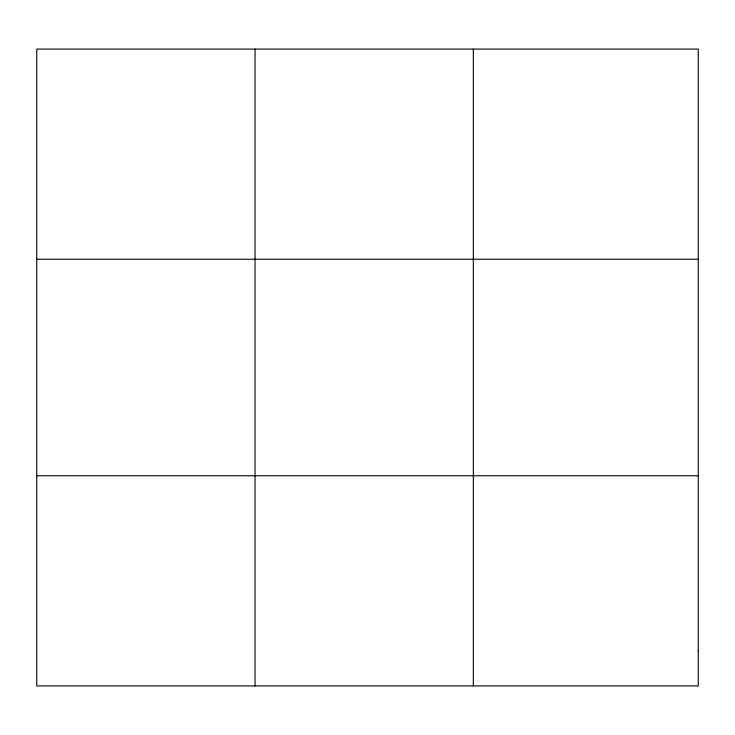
<?xml version="1.0" encoding="UTF-8"?>
<svg xmlns="http://www.w3.org/2000/svg" width="735" height="735" viewBox="0 0 735 735"><rect width="100%" height="100%" fill="white"/><g stroke="black" fill="none" stroke-linecap="round" stroke-linejoin="round"><path stroke-width="1.1" d="M255.045 49.08L255.045 685.92M473.34 49.08L473.34 685.92M36.75 259.235L698.25 259.235M36.75 475.766L698.25 475.766M698.25 650.888L698.25 685.92L36.75 685.92L36.75 49.08L698.25 49.08L698.25 650.888"/></g></svg>
